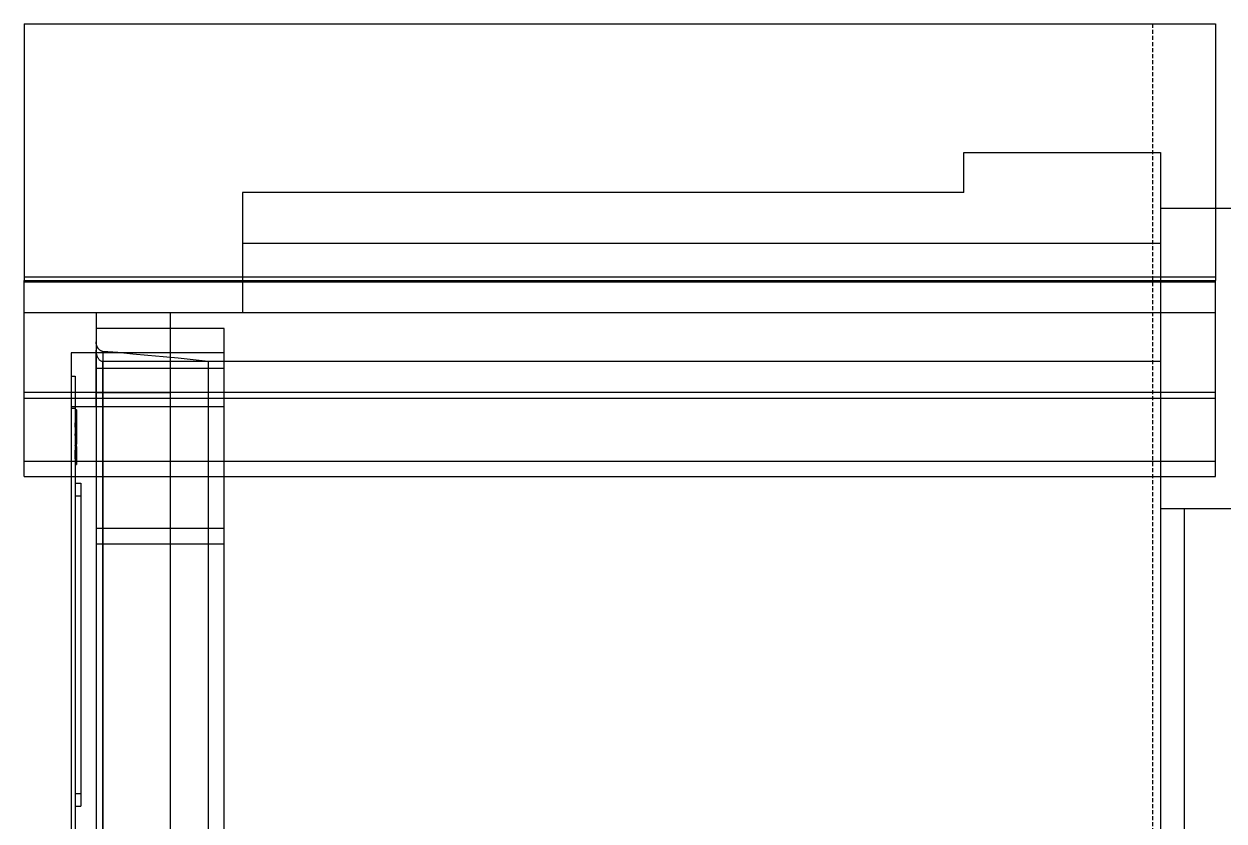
# Model space of a CAD drawing. Extents: x 0 to 271, y 0 to 689.
# Drawn here: x 0 to 149.9, y 589.7 to 689.3 of the extents above; entities that cross this region are included whole.
import ezdxf

# ---------------------------------------------------------------- set-up
doc = ezdxf.new("R2010")
doc.units = 0
doc.linetypes.add('DASHED', pattern=[0.75, 0.5, -0.25])
doc.layers.add('-15N-THT. THIẾT BỊ ĐÓNG MỞ', color=40, linetype='CONTINUOUS')

# ---------------------------------------------------------------- blocks, each defined once
blk = doc.blocks.new('06 - N - SC VSD CHIẾU HÔNG ATV630D30~D45N4')
at = {"layer": '-15N-THT. THIẾT BỊ ĐÓNG MỞ'}
for p, q in [((-271, 344.65), (-271, 312.59)), ((-271, 344.65), (-122.15, 344.65)), ((-122.15, 344.65), (-122.15, 312.59)), ((-153.56, 328.59), (-153.56, 328.59)), ((-153.56, 323.59), (-153.56, 328.59)), ((-153.56, 328.59), (-129, 328.59)), ((-129, 328.59), (-129, 328.59)), ((-129, 328.59), (-129, -248.35)), ((-243.7, 323.59), (-243.7, 323.59)), ((-153.56, 323.59), (-243.7, 323.59)), ((-243.7, 323.59), (-243.7, 308.59)), ((-153.56, 323.59), (-153.56, 323.59)), ((-129, 321.59), (-129, 321.59)), ((-24.5, 321.59), (-129, 321.59)), ((-129, 317.21), (-243.7, 317.21)), ((-271, 313.06), (-122.15, 313.06)), ((-271, 312.59), (-122.15, 312.59)), ((-271, 312.59), (-271, 312.59)), ((-271, 288.09), (-271, 312.59)), ((-122.15, 312.38), (-271, 312.38)), ((-122.15, 312.59), (-122.15, 312.59)), ((-122.15, 288.09), (-122.15, 312.59)), ((-271, 308.59), (-271, 308.59)), ((-271, 308.59), (-122.15, 308.59)), ((-262, 308.59), (-262, 308.59)), ((-262, 308.59), (-262, 160.84)), ((-252.7, 308.59), (-252.7, 308.59)), ((-252.7, 159.59), (-252.7, 308.59)), ((-243.7, 308.59), (-243.7, 308.59)), ((-129, 308.59), (-129, 308.59)), ((-122.15, 308.59), (-122.15, 308.59)), ((-246, 306.59), (-262, 306.59)), ((-262, 306.59), (-262, 306.59)), ((-246, 181.61), (-246, 306.59)), ((-246, 306.59), (-246, 306.59)), ((-262, 304.89), (-262, 304.94)), ((-262, 304.84), (-262, 304.89)), ((-261.99, 304.79), (-262, 304.84)), ((-261.98, 304.73), (-261.99, 304.79)), ((-261.97, 304.68), (-261.98, 304.73)), ((-261.96, 304.63), (-261.97, 304.68)), ((-261.95, 304.57), (-261.96, 304.63)), ((-261.93, 304.52), (-261.95, 304.57)), ((-261.91, 304.47), (-261.93, 304.52)), ((-261.89, 304.42), (-261.91, 304.47)), ((-261.87, 304.36), (-261.89, 304.42)), ((-261.85, 304.31), (-261.87, 304.36)), ((-246, 303.56), (-265.1, 303.56)), ((-265.1, 303.56), (-265.1, 177.62)), ((-265.1, 303.56), (-265.1, 303.56)), ((-262, 303.83), (-262, 303.9)), ((-261.99, 303.76), (-262, 303.83)), ((-262, 296.79), (-262, 303.56)), ((-261.99, 303.69), (-261.99, 303.76)), ((-261.98, 303.62), (-261.99, 303.69)), ((-261.97, 303.55), (-261.98, 303.62)), ((-261.95, 303.48), (-261.97, 303.55)), ((-261.94, 303.4), (-261.95, 303.48)), ((-261.92, 303.33), (-261.94, 303.4)), ((-261.89, 303.26), (-261.92, 303.33)), ((-261.87, 303.19), (-261.89, 303.26)), ((-261.84, 303.12), (-261.87, 303.19)), ((-261.82, 304.26), (-261.85, 304.31)), ((-261.81, 303.05), (-261.84, 303.12)), ((-261.79, 304.21), (-261.82, 304.26)), ((-261.78, 302.98), (-261.81, 303.05)), ((-261.76, 304.16), (-261.79, 304.21)), ((-261.74, 302.91), (-261.78, 302.98)), ((-261.72, 304.11), (-261.76, 304.16)), ((-261.71, 302.84), (-261.74, 302.91)), ((-261.69, 304.06), (-261.72, 304.11)), ((-261.65, 304.02), (-261.69, 304.06)), ((-261.61, 303.97), (-261.65, 304.02)), ((-261.56, 303.93), (-261.61, 303.97)), ((-261.51, 303.89), (-261.56, 303.93)), ((-261.46, 303.85), (-261.51, 303.89)), ((-261.4, 303.81), (-261.46, 303.85)), ((-261.34, 303.79), (-261.4, 303.81)), ((-261.28, 303.76), (-261.34, 303.79)), ((-261.22, 303.74), (-261.28, 303.76)), ((-261.15, 303.73), (-261.22, 303.74)), ((-261.15, 303.73), (-261.15, 166.77)), ((-259.27, 303.58), (-261.15, 303.73)), ((-257.39, 303.41), (-259.27, 303.58)), ((-255.51, 303.24), (-257.39, 303.41)), ((-253.63, 303.06), (-255.51, 303.24)), ((-251.75, 302.88), (-253.63, 303.06)), ((-249.88, 302.68), (-251.75, 302.88)), ((-246, 303.56), (-246, 303.56)), ((-246, 301.59), (-262, 301.59)), ((-261.66, 302.78), (-261.71, 302.84)), ((-261.61, 302.71), (-261.66, 302.78)), ((-261.56, 302.65), (-261.61, 302.71)), ((-261.5, 302.6), (-261.56, 302.65)), ((-261.44, 302.55), (-261.5, 302.6)), ((-261.36, 302.51), (-261.44, 302.55)), ((-261.28, 302.48), (-261.36, 302.51)), ((-261.2, 302.47), (-261.28, 302.48)), ((-129, 302.47), (-261.2, 302.47)), ((-261.2, 302.47), (-261.2, 160.04)), ((-248, 302.47), (-249.88, 302.68)), ((-248, 302.47), (-248, -248.35)), ((-265.1, 300.64), (-264.6, 300.64)), ((-265.1, 300.64), (-265.1, 300.64)), ((-264.6, 300.64), (-264.6, 300.64)), ((-264.6, 300.64), (-264.6, 180.54)), ((-271, 298.64), (-122.15, 298.64)), ((-262, 298.6), (-252.7, 298.6)), ((-262, 298.59), (-252.7, 298.59)), ((-271, 297.9), (-122.15, 297.9)), ((-246, 296.79), (-265.1, 296.79)), ((-265.1, 296.64), (-264.6, 296.64)), ((-264.6, 296.48), (-264.45, 296.48)), ((-264.6, 296.48), (-264.45, 296.48)), ((-264.6, 296.44), (-264.45, 296.44)), ((-264.6, 296.44), (-264.6, 296.44)), ((-264.6, 296.3), (-264.45, 296.3)), ((-264.6, 296.2), (-264.45, 296.2)), ((-264.6, 295.81), (-264.45, 295.81)), ((-264.6, 295.79), (-264.45, 295.79)), ((-264.6, 295.61), (-264.45, 295.61)), ((-264.6, 295.48), (-264.45, 295.48)), ((-264.6, 295.42), (-264.45, 295.42)), ((-264.45, 296.48), (-264.45, 296.48)), ((-264.45, 296.44), (-264.45, 296.48)), ((-264.45, 296.44), (-264.45, 295.3)), ((-264.45, 296.44), (-264.45, 296.44)), ((-264.45, 296.44), (-264.45, 296.44)), ((-264.6, 295.3), (-264.45, 295.3)), ((-264.6, 295.29), (-264.45, 295.29)), ((-264.6, 295.29), (-264.45, 295.29)), ((-264.6, 295.29), (-264.45, 295.29)), ((-264.6, 295.25), (-264.45, 295.25)), ((-264.6, 295.25), (-264.45, 295.25)), ((-264.6, 295.25), (-264.6, 295.25)), ((-264.6, 295.14), (-264.45, 295.14)), ((-264.6, 295.13), (-264.45, 295.13)), ((-264.6, 295.07), (-264.45, 295.07)), ((-264.6, 294.89), (-264.45, 294.89)), ((-264.6, 294.88), (-264.45, 294.88)), ((-264.6, 294.28), (-264.6, 294.83)), ((-264.6, 294.83), (-264.45, 294.83)), ((-264.6, 294.77), (-264.45, 294.77)), ((-264.6, 294.77), (-264.45, 294.77)), ((-264.6, 294.72), (-264.45, 294.72)), ((-264.6, 294.72), (-264.45, 294.72)), ((-264.6, 294.63), (-264.45, 294.63)), ((-264.6, 294.56), (-264.45, 294.56)), ((-264.6, 294.55), (-264.45, 294.55)), ((-264.6, 294.53), (-264.45, 294.53)), ((-264.6, 294.38), (-264.45, 294.38)), ((-264.6, 294.36), (-264.45, 294.36)), ((-264.6, 294.34), (-264.45, 294.34)), ((-264.6, 294.34), (-264.45, 294.34)), ((-264.6, 294.28), (-264.6, 294.28)), ((-264.6, 294.28), (-264.45, 294.28)), ((-264.6, 294.27), (-264.45, 294.27)), ((-264.6, 294.17), (-264.45, 294.17)), ((-264.6, 293.99), (-264.45, 293.99)), ((-264.6, 293.87), (-264.6, 293.87)), ((-264.6, 293.87), (-264.45, 293.87)), ((-264.6, 293.86), (-264.45, 293.86)), ((-264.45, 295.3), (-264.45, 292.76)), ((-264.45, 295.25), (-264.45, 295.25)), ((-264.45, 295.25), (-264.45, 295.25)), ((-264.45, 294.28), (-264.45, 294.28)), ((-264.45, 293.87), (-264.45, 293.87)), ((-264.6, 293.83), (-264.45, 293.83)), ((-264.6, 293.72), (-264.45, 293.72)), ((-264.6, 293.55), (-264.45, 293.55)), ((-264.6, 293.55), (-264.45, 293.55)), ((-264.6, 293.53), (-264.45, 293.53)), ((-264.6, 293.23), (-264.6, 293.44)), ((-264.6, 293.44), (-264.45, 293.44)), ((-264.6, 293.44), (-264.45, 293.44)), ((-264.6, 293.38), (-264.45, 293.38)), ((-264.6, 293.3), (-264.45, 293.3)), ((-264.6, 293.27), (-264.45, 293.27)), ((-264.6, 293.23), (-264.45, 293.23)), ((-264.6, 293.2), (-264.45, 293.2)), ((-264.6, 293.18), (-264.45, 293.18)), ((-264.6, 293.15), (-264.45, 293.15)), ((-264.6, 293.07), (-264.45, 293.07)), ((-264.6, 293.04), (-264.45, 293.04)), ((-264.6, 292.96), (-264.45, 292.96)), ((-264.6, 292.88), (-264.45, 292.88)), ((-264.6, 292.79), (-264.45, 292.79)), ((-264.6, 292.76), (-264.6, 292.76)), ((-264.6, 292.76), (-264.45, 292.76)), ((-264.6, 292.76), (-264.45, 292.76)), ((-264.6, 292.76), (-264.45, 292.76)), ((-264.6, 292.76), (-264.45, 292.76)), ((-264.6, 292.75), (-264.45, 292.75)), ((-264.6, 292.75), (-264.6, 292.75)), ((-264.6, 292.71), (-264.45, 292.71)), ((-264.6, 292.71), (-264.45, 292.71)), ((-264.6, 292.71), (-264.45, 292.71)), ((-264.6, 292.71), (-264.45, 292.71)), ((-264.6, 292.71), (-264.45, 292.71)), ((-264.6, 292.43), (-264.6, 292.43)), ((-264.6, 292.43), (-264.45, 292.43)), ((-264.6, 292.39), (-264.45, 292.39)), ((-264.45, 292.76), (-264.45, 292.71)), ((-264.45, 292.76), (-264.45, 292.76)), ((-264.45, 292.76), (-264.45, 292.76)), ((-264.45, 292.76), (-264.45, 292.76)), ((-264.45, 292.76), (-264.45, 292.76)), ((-264.45, 292.75), (-264.45, 292.75)), ((-264.45, 292.71), (-264.45, 292.71)), ((-264.45, 292.71), (-264.45, 292.16)), ((-264.45, 292.43), (-264.45, 292.43)), ((-264.6, 292.32), (-264.45, 292.32)), ((-264.6, 292.32), (-264.6, 292.32)), ((-264.6, 292.16), (-264.45, 292.16)), ((-264.6, 292.1), (-264.45, 292.1)), ((-264.6, 292.05), (-264.45, 292.05)), ((-264.6, 291.92), (-264.6, 291.99)), ((-264.6, 291.99), (-264.6, 291.99)), ((-264.6, 291.99), (-264.45, 291.99)), ((-264.6, 291.98), (-264.6, 291.98)), ((-264.6, 291.98), (-264.45, 291.98)), ((-264.6, 291.92), (-264.45, 291.92)), ((-264.6, 291.92), (-264.45, 291.92)), ((-264.6, 291.88), (-264.45, 291.88)), ((-264.6, 291.86), (-264.45, 291.86)), ((-264.6, 291.73), (-264.45, 291.73)), ((-264.6, 291.72), (-264.6, 291.72)), ((-264.6, 291.72), (-264.45, 291.72)), ((-264.6, 291.68), (-264.45, 291.68)), ((-264.6, 291.68), (-264.6, 291.68)), ((-264.6, 291.62), (-264.45, 291.62)), ((-264.6, 291.62), (-264.45, 291.62)), ((-264.6, 291.59), (-264.6, 291.59)), ((-264.6, 291.59), (-264.45, 291.59)), ((-264.6, 291.52), (-264.45, 291.52)), ((-264.6, 291.46), (-264.45, 291.46)), ((-264.45, 291.41), (-264.6, 291.41)), ((-264.6, 291.41), (-264.6, 291.41)), ((-264.6, 291.4), (-264.45, 291.4)), ((-264.6, 291.4), (-264.6, 291.4)), ((-264.6, 291.39), (-264.6, 291.39)), ((-264.6, 291.39), (-264.45, 291.39)), ((-264.6, 291.03), (-264.6, 291.38)), ((-264.6, 291.38), (-264.45, 291.38)), ((-264.6, 291.36), (-264.45, 291.36)), ((-264.6, 291.35), (-264.45, 291.35)), ((-264.6, 291.34), (-264.45, 291.34)), ((-264.6, 291.33), (-264.45, 291.33)), ((-264.6, 291.33), (-264.45, 291.33)), ((-264.6, 291.26), (-264.45, 291.26)), ((-264.6, 291.22), (-264.45, 291.22)), ((-264.6, 291.21), (-264.45, 291.21)), ((-264.6, 291.12), (-264.6, 291.12)), ((-264.6, 291.12), (-264.45, 291.12)), ((-264.6, 291.12), (-264.45, 291.12)), ((-264.6, 291.08), (-264.45, 291.08)), ((-264.6, 291.08), (-264.6, 291.08)), ((-264.6, 291.03), (-264.6, 291.03)), ((-264.6, 291.03), (-264.45, 291.03)), ((-264.6, 290.31), (-264.6, 290.97)), ((-264.6, 290.97), (-264.45, 290.97)), ((-264.6, 290.92), (-264.45, 290.92)), ((-264.6, 290.91), (-264.45, 290.91)), ((-264.6, 290.87), (-264.45, 290.87)), ((-264.6, 290.86), (-264.45, 290.86)), ((-264.45, 292.32), (-264.45, 292.32)), ((-264.45, 291.86), (-264.45, 292.16)), ((-264.45, 292.05), (-264.45, 292.05)), ((-264.45, 291.99), (-264.45, 291.99)), ((-264.45, 291.98), (-264.45, 291.98)), ((-264.45, 291.86), (-264.45, 289.59)), ((-264.45, 291.72), (-264.45, 291.72)), ((-264.45, 291.68), (-264.45, 291.68)), ((-264.45, 291.59), (-264.45, 291.59)), ((-264.45, 291.41), (-264.45, 291.41)), ((-264.45, 291.4), (-264.45, 291.4)), ((-264.45, 291.39), (-264.45, 291.39)), ((-264.45, 291.34), (-264.45, 291.34)), ((-264.45, 291.12), (-264.45, 291.12)), ((-264.45, 291.12), (-264.45, 291.12)), ((-264.45, 291.08), (-264.45, 291.08)), ((-264.45, 291.03), (-264.45, 291.03)), ((-122.15, 289.99), (-271, 289.99)), ((-264.6, 290.84), (-264.6, 290.84)), ((-264.6, 290.84), (-264.45, 290.84)), ((-264.45, 290.81), (-264.6, 290.81)), ((-264.6, 290.81), (-264.6, 290.81)), ((-264.6, 290.8), (-264.6, 290.8)), ((-264.6, 290.8), (-264.45, 290.8)), ((-264.6, 290.62), (-264.45, 290.62)), ((-264.6, 290.59), (-264.45, 290.59)), ((-264.6, 290.59), (-264.45, 290.59)), ((-264.6, 290.51), (-264.45, 290.51)), ((-264.6, 290.51), (-264.45, 290.51)), ((-264.6, 290.46), (-264.45, 290.46)), ((-264.6, 290.42), (-264.45, 290.42)), ((-264.6, 290.41), (-264.45, 290.41)), ((-264.6, 290.4), (-264.45, 290.4)), ((-264.6, 290.36), (-264.45, 290.36)), ((-264.6, 290.32), (-264.45, 290.32)), ((-264.6, 290.31), (-264.6, 290.31)), ((-264.6, 290.31), (-264.45, 290.31)), ((-264.6, 290.25), (-264.45, 290.25)), ((-264.6, 290.23), (-264.45, 290.23)), ((-264.6, 290.18), (-264.45, 290.18)), ((-264.6, 290.18), (-264.45, 290.18)), ((-264.6, 290.18), (-264.6, 290.18)), ((-264.6, 290.15), (-264.45, 290.15)), ((-264.6, 290.15), (-264.45, 290.15)), ((-264.6, 289.59), (-264.45, 289.59)), ((-264.45, 290.84), (-264.45, 290.84)), ((-264.45, 290.81), (-264.45, 290.81)), ((-264.45, 290.8), (-264.45, 290.8)), ((-264.45, 290.46), (-264.45, 290.46)), ((-264.45, 290.31), (-264.45, 290.31)), ((-264.45, 290.18), (-264.45, 290.18)), ((-264.45, 290.18), (-264.45, 290.18)), ((-271, 288.09), (-122.15, 288.09)), ((-271, 288.09), (-271, 288.09)), ((-122.15, 288.09), (-122.15, 288.09)), ((-264.6, 287.29), (-263.9, 287.29)), ((-263.9, 287.29), (-263.9, 246.89)), ((-263.9, 287.29), (-263.9, 287.29)), ((-264.6, 285.69), (-263.9, 285.69)), ((-129, 284.09), (-129, 284.09)), ((-129, 284.09), (-2, 284.09)), ((-126, -236.35), (-126, 284.09)), ((-262, 281.64), (-262, 281.64)), ((-262, 281.64), (-246, 281.64)), ((-246, 281.64), (-246, 281.64)), ((-246, 279.64), (-262, 279.64)), ((-264.6, 248.49), (-263.9, 248.49)), ((-264.6, 246.89), (-264.6, 246.89)), ((-264.6, 246.89), (-263.9, 246.89)), ((-263.9, 246.89), (-263.9, 246.89))]:
    blk.add_line(p, q, dxfattribs=at)
at = {"layer": '-15N-THT. THIẾT BỊ ĐÓNG MỞ', "color": 6, "linetype": 'DASHED'}
blk.add_line((-130, 344.65), (-130, -344.65), dxfattribs=at)

msp = doc.modelspace()

# ---------------------------------------------------------------- block references
msp.add_blockref('06 - N - SC VSD CHIẾU HÔNG ATV630D30~D45N4', (271, 344.65))

doc.saveas('drawing.dxf')
